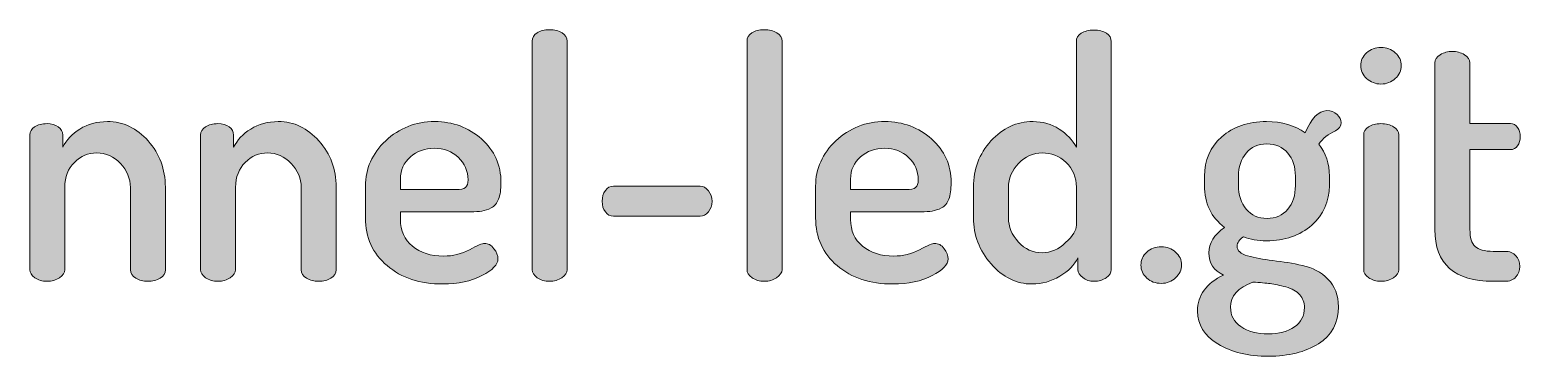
# Model space of a CAD drawing. Header units: inches. Extents: x 407.8 to 484.6, y -319.6 to -305.3.
# Drawn here: x 465.64 to 484.58, y -319.64 to -315.48 of the extents above; entities that cross this region are included whole.
import ezdxf

# ---------------------------------------------------------------- set-up
doc = ezdxf.new("R2010")
doc.units = ezdxf.units.IN
doc.header["$MEASUREMENT"] = 0
doc.layers.add('Layer 1', color=7, linetype='Continuous')

msp = doc.modelspace()

# ---------------------------------------------------------------- hatches: boundary and pattern name
at = {"layer": 'Layer 1', "true_color": 0xffffff}
h = msp.add_hatch(color=7, dxfattribs=at)
h.dxf.hatch_style = 2
edge = h.paths.add_edge_path()
edge.add_spline(control_points=[(472.024, -318.535), (472.024, -318.535), (472.024, -315.627), (472.024, -315.627), (472.024, -315.585), (472.044, -315.55), (472.085, -315.523), (472.126, -315.496), (472.179, -315.483), (472.244, -315.483), (472.306, -315.483), (472.359, -315.496), (472.403, -315.523), (472.446, -315.55), (472.468, -315.585), (472.468, -315.627), (472.468, -315.627), (472.468, -318.535), (472.468, -318.535), (472.468, -318.572), (472.446, -318.606), (472.4, -318.637), (472.355, -318.668), (472.303, -318.683), (472.244, -318.683), (472.182, -318.683), (472.129, -318.668), (472.087, -318.637), (472.045, -318.606), (472.024, -318.572), (472.024, -318.535)], knot_values=[0, 0, 0, 0, 1, 1, 1, 2, 2, 2, 3, 3, 3, 4, 4, 4, 5, 5, 5, 6, 6, 6, 7, 7, 7, 8, 8, 8, 9, 9, 9, 10, 10, 10, 10], degree=3, periodic=1)
h = msp.add_hatch(color=7, dxfattribs=at)
h.dxf.hatch_style = 2
edge = h.paths.add_edge_path()
edge.add_spline(control_points=[(474.754, -318.535), (474.754, -318.535), (474.754, -315.627), (474.754, -315.627), (474.754, -315.585), (474.775, -315.55), (474.815, -315.523), (474.856, -315.496), (474.909, -315.483), (474.974, -315.483), (475.036, -315.483), (475.089, -315.496), (475.133, -315.523), (475.177, -315.55), (475.199, -315.585), (475.199, -315.627), (475.199, -315.627), (475.199, -318.535), (475.199, -318.535), (475.199, -318.572), (475.176, -318.606), (475.131, -318.637), (475.086, -318.668), (475.034, -318.683), (474.974, -318.683), (474.912, -318.683), (474.86, -318.668), (474.818, -318.637), (474.775, -318.606), (474.754, -318.572), (474.754, -318.535)], knot_values=[0, 0, 0, 0, 1, 1, 1, 2, 2, 2, 3, 3, 3, 4, 4, 4, 5, 5, 5, 6, 6, 6, 7, 7, 7, 8, 8, 8, 9, 9, 9, 10, 10, 10, 10], degree=3, periodic=1)
h = msp.add_hatch(color=7, dxfattribs=at)
h.dxf.hatch_style = 2
edge = h.paths.add_edge_path()
edge.add_spline(control_points=[(477.633, -317.875), (477.633, -317.875), (477.633, -317.485), (477.633, -317.485), (477.633, -317.257), (477.707, -317.061), (477.855, -316.897), (478.003, -316.733), (478.182, -316.651), (478.39, -316.651), (478.515, -316.651), (478.625, -316.683), (478.721, -316.746), (478.817, -316.808), (478.89, -316.885), (478.941, -316.977), (478.941, -316.977), (478.941, -315.631), (478.941, -315.631), (478.941, -315.589), (478.962, -315.554), (479.004, -315.528), (479.047, -315.501), (479.1, -315.487), (479.165, -315.487), (479.23, -315.487), (479.283, -315.501), (479.324, -315.527), (479.365, -315.554), (479.385, -315.589), (479.385, -315.631), (479.385, -315.631), (479.385, -318.535), (479.385, -318.535), (479.385, -318.572), (479.364, -318.606), (479.322, -318.637), (479.279, -318.668), (479.227, -318.683), (479.165, -318.683), (479.111, -318.683), (479.064, -318.668), (479.023, -318.636), (478.982, -318.605), (478.962, -318.571), (478.962, -318.533), (478.962, -318.533), (478.962, -318.383), (478.962, -318.383), (478.917, -318.475), (478.84, -318.553), (478.731, -318.619), (478.623, -318.684), (478.505, -318.717), (478.378, -318.717), (478.18, -318.717), (478.007, -318.632), (477.857, -318.461), (477.707, -318.29), (477.633, -318.095), (477.633, -317.875)], knot_values=[0, 0, 0, 0, 1, 1, 1, 2, 2, 2, 3, 3, 3, 4, 4, 4, 5, 5, 5, 6, 6, 6, 7, 7, 7, 8, 8, 8, 9, 9, 9, 10, 10, 10, 11, 11, 11, 12, 12, 12, 13, 13, 13, 14, 14, 14, 15, 15, 15, 16, 16, 16, 17, 17, 17, 18, 18, 18, 19, 19, 19, 20, 20, 20, 20], degree=3, periodic=1)
edge = h.paths.add_edge_path()
edge.add_spline(control_points=[(478.077, -317.874), (478.077, -317.989), (478.12, -318.092), (478.204, -318.183), (478.289, -318.274), (478.389, -318.319), (478.505, -318.319), (478.615, -318.319), (478.715, -318.277), (478.805, -318.191), (478.896, -318.106), (478.941, -318.032), (478.941, -317.97), (478.941, -317.97), (478.941, -317.487), (478.941, -317.487), (478.941, -317.358), (478.897, -317.253), (478.81, -317.171), (478.722, -317.09), (478.622, -317.049), (478.509, -317.049), (478.393, -317.049), (478.292, -317.094), (478.206, -317.184), (478.12, -317.274), (478.077, -317.375), (478.077, -317.487), (478.077, -317.487), (478.077, -317.874), (478.077, -317.874)], knot_values=[0, 0, 0, 0, 1, 1, 1, 2, 2, 2, 3, 3, 3, 4, 4, 4, 5, 5, 5, 6, 6, 6, 7, 7, 7, 8, 8, 8, 9, 9, 9, 10, 10, 10, 10], degree=3, periodic=1)
h = msp.add_hatch(color=7, dxfattribs=at)
h.dxf.hatch_style = 2
edge = h.paths.add_edge_path()
edge.add_spline(control_points=[(482.556, -315.94), (482.556, -315.875), (482.581, -315.82), (482.632, -315.775), (482.683, -315.73), (482.744, -315.707), (482.814, -315.707), (482.885, -315.707), (482.945, -315.73), (482.996, -315.775), (483.047, -315.82), (483.072, -315.875), (483.072, -315.94), (483.072, -316.002), (483.047, -316.057), (482.996, -316.103), (482.945, -316.15), (482.885, -316.173), (482.814, -316.173), (482.744, -316.173), (482.683, -316.15), (482.632, -316.103), (482.581, -316.057), (482.556, -316.002), (482.556, -315.94)], knot_values=[0, 0, 0, 0, 1, 1, 1, 2, 2, 2, 3, 3, 3, 4, 4, 4, 5, 5, 5, 6, 6, 6, 7, 7, 7, 8, 8, 8, 8], degree=3, periodic=1)
edge = h.paths.add_edge_path()
edge.add_spline(control_points=[(482.594, -318.535), (482.594, -318.535), (482.594, -316.821), (482.594, -316.821), (482.594, -316.778), (482.614, -316.744), (482.655, -316.717), (482.696, -316.69), (482.749, -316.677), (482.814, -316.677), (482.879, -316.677), (482.933, -316.69), (482.975, -316.717), (483.017, -316.744), (483.039, -316.778), (483.039, -316.821), (483.039, -316.821), (483.039, -318.535), (483.039, -318.535), (483.039, -318.572), (483.017, -318.606), (482.973, -318.637), (482.929, -318.668), (482.876, -318.683), (482.814, -318.683), (482.752, -318.683), (482.7, -318.668), (482.658, -318.637), (482.615, -318.606), (482.594, -318.572), (482.594, -318.535)], knot_values=[0, 0, 0, 0, 1, 1, 1, 2, 2, 2, 3, 3, 3, 4, 4, 4, 5, 5, 5, 6, 6, 6, 7, 7, 7, 8, 8, 8, 9, 9, 9, 10, 10, 10, 10], degree=3, periodic=1)
h = msp.add_hatch(color=7, dxfattribs=at)
h.dxf.hatch_style = 2
edge = h.paths.add_edge_path()
edge.add_spline(control_points=[(483.5, -318.023), (483.5, -318.023), (483.5, -315.902), (483.5, -315.902), (483.5, -315.863), (483.523, -315.829), (483.568, -315.801), (483.613, -315.772), (483.664, -315.758), (483.72, -315.758), (483.777, -315.758), (483.828, -315.772), (483.875, -315.801), (483.921, -315.829), (483.945, -315.863), (483.945, -315.902), (483.945, -315.902), (483.945, -316.677), (483.945, -316.677), (483.945, -316.677), (484.461, -316.677), (484.461, -316.677), (484.498, -316.677), (484.527, -316.693), (484.55, -316.726), (484.572, -316.758), (484.584, -316.797), (484.584, -316.842), (484.584, -316.887), (484.572, -316.926), (484.55, -316.958), (484.527, -316.991), (484.498, -317.007), (484.461, -317.007), (484.461, -317.007), (483.945, -317.007), (483.945, -317.007), (483.945, -317.007), (483.945, -318.023), (483.945, -318.023), (483.945, -318.125), (483.966, -318.197), (484.01, -318.239), (484.054, -318.281), (484.131, -318.302), (484.241, -318.302), (484.241, -318.302), (484.389, -318.302), (484.389, -318.302), (484.448, -318.302), (484.495, -318.321), (484.529, -318.357), (484.563, -318.394), (484.58, -318.439), (484.58, -318.493), (484.58, -318.547), (484.563, -318.592), (484.529, -318.628), (484.495, -318.665), (484.448, -318.683), (484.389, -318.683), (484.389, -318.683), (484.241, -318.683), (484.241, -318.683), (483.747, -318.683), (483.5, -318.463), (483.5, -318.023)], knot_values=[0, 0, 0, 0, 1, 1, 1, 2, 2, 2, 3, 3, 3, 4, 4, 4, 5, 5, 5, 6, 6, 6, 7, 7, 7, 8, 8, 8, 9, 9, 9, 10, 10, 10, 11, 11, 11, 12, 12, 12, 13, 13, 13, 14, 14, 14, 15, 15, 15, 16, 16, 16, 17, 17, 17, 18, 18, 18, 19, 19, 19, 20, 20, 20, 21, 21, 21, 22, 22, 22, 22], degree=3, periodic=1)
h = msp.add_hatch(color=7, dxfattribs=at)
h.dxf.hatch_style = 2
edge = h.paths.add_edge_path()
edge.add_spline(control_points=[(480.482, -319.061), (480.482, -318.862), (480.592, -318.709), (480.813, -318.603), (480.688, -318.547), (480.626, -318.453), (480.626, -318.322), (480.626, -318.197), (480.692, -318.089), (480.825, -317.998), (480.655, -317.868), (480.57, -317.69), (480.57, -317.464), (480.57, -317.464), (480.57, -317.346), (480.57, -317.346), (480.57, -317.142), (480.643, -316.976), (480.789, -316.846), (480.934, -316.716), (481.124, -316.651), (481.358, -316.651), (481.555, -316.651), (481.719, -316.699), (481.849, -316.795), (481.931, -316.606), (482.023, -316.512), (482.124, -316.512), (482.178, -316.512), (482.222, -316.528), (482.255, -316.56), (482.289, -316.593), (482.306, -316.628), (482.306, -316.664), (482.306, -316.709), (482.282, -316.744), (482.234, -316.77), (482.144, -316.809), (482.073, -316.866), (482.023, -316.939), (482.113, -317.052), (482.158, -317.188), (482.158, -317.346), (482.158, -317.346), (482.158, -317.464), (482.158, -317.464), (482.158, -317.667), (482.083, -317.835), (481.934, -317.968), (481.784, -318.101), (481.592, -318.167), (481.358, -318.167), (481.248, -318.167), (481.15, -318.15), (481.066, -318.116), (481.012, -318.153), (480.985, -318.193), (480.985, -318.235), (480.985, -318.293), (481.03, -318.334), (481.119, -318.36), (481.208, -318.385), (481.315, -318.405), (481.44, -318.419), (481.566, -318.434), (481.692, -318.454), (481.817, -318.482), (481.943, -318.509), (482.05, -318.566), (482.139, -318.655), (482.228, -318.743), (482.272, -318.86), (482.272, -319.006), (482.272, -319.214), (482.188, -319.372), (482.02, -319.477), (481.852, -319.583), (481.64, -319.636), (481.383, -319.636), (481.127, -319.636), (480.912, -319.584), (480.74, -319.48), (480.568, -319.376), (480.482, -319.236), (480.482, -319.061)], knot_values=[0, 0, 0, 0, 1, 1, 1, 2, 2, 2, 3, 3, 3, 4, 4, 4, 5, 5, 5, 6, 6, 6, 7, 7, 7, 8, 8, 8, 9, 9, 9, 10, 10, 10, 11, 11, 11, 12, 12, 12, 13, 13, 13, 14, 14, 14, 15, 15, 15, 16, 16, 16, 17, 17, 17, 18, 18, 18, 19, 19, 19, 20, 20, 20, 21, 21, 21, 22, 22, 22, 23, 23, 23, 24, 24, 24, 25, 25, 25, 26, 26, 26, 27, 27, 27, 28, 28, 28, 28], degree=3, periodic=1)
edge = h.paths.add_edge_path()
edge.add_spline(control_points=[(480.901, -319.014), (480.901, -319.117), (480.945, -319.199), (481.034, -319.26), (481.123, -319.322), (481.238, -319.352), (481.379, -319.352), (481.517, -319.352), (481.629, -319.322), (481.714, -319.263), (481.798, -319.202), (481.841, -319.121), (481.841, -319.018), (481.841, -318.953), (481.821, -318.898), (481.781, -318.854), (481.742, -318.809), (481.683, -318.777), (481.606, -318.755), (481.528, -318.734), (481.462, -318.72), (481.407, -318.713), (481.351, -318.705), (481.277, -318.699), (481.184, -318.693), (480.995, -318.765), (480.901, -318.871), (480.901, -319.014)], knot_values=[0, 0, 0, 0, 1, 1, 1, 2, 2, 2, 3, 3, 3, 4, 4, 4, 5, 5, 5, 6, 6, 6, 7, 7, 7, 8, 8, 8, 9, 9, 9, 9], degree=3, periodic=1)
edge = h.paths.add_edge_path()
edge.add_spline(control_points=[(481.002, -317.46), (481.002, -317.584), (481.035, -317.686), (481.1, -317.765), (481.165, -317.844), (481.253, -317.883), (481.366, -317.883), (481.476, -317.883), (481.564, -317.845), (481.629, -317.767), (481.694, -317.689), (481.726, -317.588), (481.726, -317.464), (481.726, -317.464), (481.726, -317.346), (481.726, -317.346), (481.726, -317.227), (481.694, -317.129), (481.629, -317.051), (481.564, -316.974), (481.475, -316.935), (481.362, -316.935), (481.252, -316.935), (481.165, -316.974), (481.1, -317.051), (481.035, -317.129), (481.002, -317.227), (481.002, -317.346), (481.002, -317.346), (481.002, -317.46), (481.002, -317.46)], knot_values=[0, 0, 0, 0, 1, 1, 1, 2, 2, 2, 3, 3, 3, 4, 4, 4, 5, 5, 5, 6, 6, 6, 7, 7, 7, 8, 8, 8, 9, 9, 9, 10, 10, 10, 10], degree=3, periodic=1)
h = msp.add_hatch(color=7, dxfattribs=at)
h.dxf.hatch_style = 2
edge = h.paths.add_edge_path()
edge.add_spline(control_points=[(465.636, -318.535), (465.636, -318.535), (465.636, -316.821), (465.636, -316.821), (465.636, -316.778), (465.656, -316.744), (465.697, -316.717), (465.738, -316.69), (465.791, -316.677), (465.856, -316.677), (465.912, -316.677), (465.96, -316.69), (465.998, -316.717), (466.036, -316.745), (466.055, -316.78), (466.055, -316.822), (466.055, -316.822), (466.055, -316.977), (466.055, -316.977), (466.1, -316.885), (466.173, -316.808), (466.273, -316.746), (466.373, -316.683), (466.49, -316.651), (466.622, -316.651), (466.822, -316.651), (466.995, -316.733), (467.141, -316.897), (467.286, -317.061), (467.359, -317.257), (467.359, -317.485), (467.359, -317.485), (467.359, -318.535), (467.359, -318.535), (467.359, -318.58), (467.337, -318.616), (467.293, -318.643), (467.249, -318.67), (467.196, -318.683), (467.134, -318.683), (467.078, -318.683), (467.027, -318.67), (466.982, -318.643), (466.937, -318.617), (466.914, -318.581), (466.914, -318.536), (466.914, -318.536), (466.914, -317.488), (466.914, -317.488), (466.914, -317.376), (466.872, -317.275), (466.787, -317.184), (466.703, -317.094), (466.602, -317.049), (466.487, -317.049), (466.379, -317.049), (466.285, -317.09), (466.203, -317.17), (466.121, -317.25), (466.08, -317.356), (466.08, -317.488), (466.08, -317.488), (466.08, -318.536), (466.08, -318.536), (466.08, -318.572), (466.058, -318.606), (466.013, -318.637), (465.967, -318.668), (465.915, -318.683), (465.856, -318.683), (465.794, -318.683), (465.742, -318.668), (465.699, -318.637), (465.657, -318.606), (465.636, -318.572), (465.636, -318.535)], knot_values=[0, 0, 0, 0, 1, 1, 1, 2, 2, 2, 3, 3, 3, 4, 4, 4, 5, 5, 5, 6, 6, 6, 7, 7, 7, 8, 8, 8, 9, 9, 9, 10, 10, 10, 11, 11, 11, 12, 12, 12, 13, 13, 13, 14, 14, 14, 15, 15, 15, 16, 16, 16, 17, 17, 17, 18, 18, 18, 19, 19, 19, 20, 20, 20, 21, 21, 21, 22, 22, 22, 23, 23, 23, 24, 24, 24, 25, 25, 25, 25], degree=3, periodic=1)
h = msp.add_hatch(color=7, dxfattribs=at)
h.dxf.hatch_style = 2
edge = h.paths.add_edge_path()
edge.add_spline(control_points=[(467.807, -318.535), (467.807, -318.535), (467.807, -316.821), (467.807, -316.821), (467.807, -316.778), (467.828, -316.744), (467.869, -316.717), (467.91, -316.69), (467.963, -316.677), (468.028, -316.677), (468.084, -316.677), (468.131, -316.69), (468.169, -316.717), (468.207, -316.745), (468.227, -316.78), (468.227, -316.822), (468.227, -316.822), (468.227, -316.977), (468.227, -316.977), (468.272, -316.885), (468.344, -316.808), (468.444, -316.746), (468.545, -316.683), (468.661, -316.651), (468.794, -316.651), (468.994, -316.651), (469.167, -316.733), (469.312, -316.897), (469.458, -317.061), (469.53, -317.257), (469.53, -317.485), (469.53, -317.485), (469.53, -318.535), (469.53, -318.535), (469.53, -318.58), (469.508, -318.616), (469.465, -318.643), (469.421, -318.67), (469.368, -318.683), (469.306, -318.683), (469.25, -318.683), (469.199, -318.67), (469.154, -318.643), (469.108, -318.617), (469.086, -318.581), (469.086, -318.536), (469.086, -318.536), (469.086, -317.488), (469.086, -317.488), (469.086, -317.376), (469.044, -317.275), (468.959, -317.184), (468.874, -317.094), (468.774, -317.049), (468.658, -317.049), (468.551, -317.049), (468.457, -317.09), (468.375, -317.17), (468.293, -317.25), (468.252, -317.356), (468.252, -317.488), (468.252, -317.488), (468.252, -318.536), (468.252, -318.536), (468.252, -318.572), (468.229, -318.606), (468.184, -318.637), (468.139, -318.668), (468.087, -318.683), (468.028, -318.683), (467.965, -318.683), (467.913, -318.668), (467.871, -318.637), (467.829, -318.606), (467.807, -318.572), (467.807, -318.535)], knot_values=[0, 0, 0, 0, 1, 1, 1, 2, 2, 2, 3, 3, 3, 4, 4, 4, 5, 5, 5, 6, 6, 6, 7, 7, 7, 8, 8, 8, 9, 9, 9, 10, 10, 10, 11, 11, 11, 12, 12, 12, 13, 13, 13, 14, 14, 14, 15, 15, 15, 16, 16, 16, 17, 17, 17, 18, 18, 18, 19, 19, 19, 20, 20, 20, 21, 21, 21, 22, 22, 22, 23, 23, 23, 24, 24, 24, 25, 25, 25, 25], degree=3, periodic=1)
h = msp.add_hatch(color=7, dxfattribs=at)
h.dxf.hatch_style = 2
edge = h.paths.add_edge_path()
edge.add_spline(control_points=[(469.903, -317.875), (469.903, -317.875), (469.903, -317.473), (469.903, -317.473), (469.903, -317.25), (469.989, -317.057), (470.161, -316.895), (470.333, -316.733), (470.541, -316.651), (470.783, -316.651), (471.015, -316.651), (471.213, -316.725), (471.378, -316.872), (471.543, -317.019), (471.626, -317.204), (471.626, -317.427), (471.626, -317.514), (471.616, -317.584), (471.596, -317.637), (471.576, -317.69), (471.545, -317.727), (471.503, -317.749), (471.461, -317.771), (471.421, -317.784), (471.384, -317.79), (471.348, -317.796), (471.3, -317.799), (471.24, -317.799), (471.24, -317.799), (470.347, -317.799), (470.347, -317.799), (470.347, -317.799), (470.347, -317.897), (470.347, -317.897), (470.347, -318.039), (470.398, -318.152), (470.5, -318.236), (470.601, -318.32), (470.734, -318.362), (470.898, -318.362), (471.013, -318.362), (471.123, -318.335), (471.226, -318.281), (471.329, -318.227), (471.392, -318.2), (471.414, -318.2), (471.462, -318.2), (471.503, -318.222), (471.537, -318.268), (471.571, -318.313), (471.588, -318.357), (471.588, -318.399), (471.588, -318.469), (471.52, -318.539), (471.384, -318.611), (471.249, -318.682), (471.083, -318.717), (470.885, -318.717), (470.597, -318.717), (470.361, -318.64), (470.178, -318.484), (469.995, -318.329), (469.903, -318.126), (469.903, -317.875)], knot_values=[0, 0, 0, 0, 1, 1, 1, 2, 2, 2, 3, 3, 3, 4, 4, 4, 5, 5, 5, 6, 6, 6, 7, 7, 7, 8, 8, 8, 9, 9, 9, 10, 10, 10, 11, 11, 11, 12, 12, 12, 13, 13, 13, 14, 14, 14, 15, 15, 15, 16, 16, 16, 17, 17, 17, 18, 18, 18, 19, 19, 19, 20, 20, 20, 21, 21, 21, 21], degree=3, periodic=1)
edge = h.paths.add_edge_path()
edge.add_spline(control_points=[(470.347, -317.515), (470.347, -317.515), (471.05, -317.515), (471.05, -317.515), (471.112, -317.515), (471.154, -317.507), (471.175, -317.49), (471.196, -317.473), (471.207, -317.44), (471.207, -317.39), (471.207, -317.279), (471.166, -317.185), (471.084, -317.107), (471.002, -317.029), (470.9, -316.99), (470.779, -316.99), (470.661, -316.99), (470.559, -317.027), (470.474, -317.1), (470.39, -317.174), (470.347, -317.268), (470.347, -317.382), (470.347, -317.382), (470.347, -317.515), (470.347, -317.515)], knot_values=[0, 0, 0, 0, 1, 1, 1, 2, 2, 2, 3, 3, 3, 4, 4, 4, 5, 5, 5, 6, 6, 6, 7, 7, 7, 8, 8, 8, 8], degree=3, periodic=1)
h = msp.add_hatch(color=7, dxfattribs=at)
h.dxf.hatch_style = 2
edge = h.paths.add_edge_path()
edge.add_spline(control_points=[(475.626, -317.875), (475.626, -317.875), (475.626, -317.473), (475.626, -317.473), (475.626, -317.25), (475.712, -317.057), (475.884, -316.895), (476.057, -316.733), (476.264, -316.651), (476.507, -316.651), (476.738, -316.651), (476.936, -316.725), (477.101, -316.872), (477.267, -317.019), (477.349, -317.204), (477.349, -317.427), (477.349, -317.514), (477.339, -317.584), (477.32, -317.637), (477.3, -317.69), (477.269, -317.727), (477.226, -317.749), (477.184, -317.771), (477.145, -317.784), (477.108, -317.79), (477.071, -317.796), (477.023, -317.799), (476.964, -317.799), (476.964, -317.799), (476.071, -317.799), (476.071, -317.799), (476.071, -317.799), (476.071, -317.897), (476.071, -317.897), (476.071, -318.039), (476.121, -318.152), (476.223, -318.236), (476.325, -318.32), (476.457, -318.362), (476.621, -318.362), (476.737, -318.362), (476.846, -318.335), (476.949, -318.281), (477.052, -318.227), (477.115, -318.2), (477.137, -318.2), (477.185, -318.2), (477.226, -318.222), (477.26, -318.268), (477.294, -318.313), (477.311, -318.357), (477.311, -318.399), (477.311, -318.469), (477.243, -318.539), (477.108, -318.611), (476.972, -318.682), (476.806, -318.717), (476.608, -318.717), (476.32, -318.717), (476.085, -318.64), (475.901, -318.484), (475.718, -318.329), (475.626, -318.126), (475.626, -317.875)], knot_values=[0, 0, 0, 0, 1, 1, 1, 2, 2, 2, 3, 3, 3, 4, 4, 4, 5, 5, 5, 6, 6, 6, 7, 7, 7, 8, 8, 8, 9, 9, 9, 10, 10, 10, 11, 11, 11, 12, 12, 12, 13, 13, 13, 14, 14, 14, 15, 15, 15, 16, 16, 16, 17, 17, 17, 18, 18, 18, 19, 19, 19, 20, 20, 20, 21, 21, 21, 21], degree=3, periodic=1)
edge = h.paths.add_edge_path()
edge.add_spline(control_points=[(476.071, -317.515), (476.071, -317.515), (476.773, -317.515), (476.773, -317.515), (476.835, -317.515), (476.877, -317.507), (476.898, -317.49), (476.919, -317.473), (476.93, -317.44), (476.93, -317.39), (476.93, -317.279), (476.889, -317.185), (476.807, -317.107), (476.725, -317.029), (476.624, -316.99), (476.503, -316.99), (476.384, -316.99), (476.282, -317.027), (476.198, -317.1), (476.113, -317.174), (476.071, -317.268), (476.071, -317.382), (476.071, -317.382), (476.071, -317.515), (476.071, -317.515)], knot_values=[0, 0, 0, 0, 1, 1, 1, 2, 2, 2, 3, 3, 3, 4, 4, 4, 5, 5, 5, 6, 6, 6, 7, 7, 7, 8, 8, 8, 8], degree=3, periodic=1)
h = msp.add_hatch(color=7, dxfattribs=at)
h.dxf.hatch_style = 2
edge = h.paths.add_edge_path()
edge.add_spline(control_points=[(472.953, -317.8), (472.926, -317.764), (472.913, -317.72), (472.913, -317.665), (472.913, -317.611), (472.926, -317.565), (472.953, -317.528), (472.98, -317.491), (473.014, -317.473), (473.057, -317.473), (473.057, -317.473), (474.157, -317.473), (474.157, -317.473), (474.197, -317.473), (474.232, -317.492), (474.263, -317.53), (474.294, -317.569), (474.31, -317.614), (474.31, -317.665), (474.31, -317.719), (474.294, -317.764), (474.263, -317.8), (474.232, -317.836), (474.197, -317.854), (474.157, -317.854), (474.157, -317.854), (473.057, -317.854), (473.057, -317.854), (473.014, -317.854), (472.98, -317.836), (472.953, -317.8)], knot_values=[0, 0, 0, 0, 1, 1, 1, 2, 2, 2, 3, 3, 3, 4, 4, 4, 5, 5, 5, 6, 6, 6, 7, 7, 7, 8, 8, 8, 9, 9, 9, 10, 10, 10, 10], degree=3, periodic=1)
h = msp.add_hatch(color=7, dxfattribs=at)
h.dxf.hatch_style = 2
edge = h.paths.add_edge_path()
edge.add_spline(control_points=[(479.836, -318.641), (479.787, -318.596), (479.762, -318.541), (479.762, -318.476), (479.762, -318.411), (479.787, -318.356), (479.836, -318.311), (479.885, -318.266), (479.947, -318.243), (480.023, -318.243), (480.092, -318.243), (480.152, -318.266), (480.203, -318.311), (480.253, -318.356), (480.279, -318.411), (480.279, -318.476), (480.279, -318.538), (480.253, -318.592), (480.203, -318.639), (480.152, -318.685), (480.092, -318.709), (480.023, -318.709), (479.947, -318.709), (479.885, -318.686), (479.836, -318.641)], knot_values=[0, 0, 0, 0, 1, 1, 1, 2, 2, 2, 3, 3, 3, 4, 4, 4, 5, 5, 5, 6, 6, 6, 7, 7, 7, 8, 8, 8, 8], degree=3, periodic=1)

# ---------------------------------------------------------------- linework, layer by layer
at = {"layer": 'Layer 1', "lineweight": 0}
for points, knots in [([(472.024, -318.535), (472.024, -318.535), (472.024, -315.627), (472.024, -315.627), (472.024, -315.585), (472.044, -315.55), (472.085, -315.523), (472.126, -315.496), (472.179, -315.483), (472.244, -315.483), (472.306, -315.483), (472.359, -315.496), (472.403, -315.523), (472.446, -315.55), (472.468, -315.585), (472.468, -315.627), (472.468, -315.627), (472.468, -318.535), (472.468, -318.535), (472.468, -318.572), (472.446, -318.606), (472.4, -318.637), (472.355, -318.668), (472.303, -318.683), (472.244, -318.683), (472.182, -318.683), (472.129, -318.668), (472.087, -318.637), (472.045, -318.606), (472.024, -318.572), (472.024, -318.535)], [0, 0, 0, 0, 1, 1, 1, 2, 2, 2, 3, 3, 3, 4, 4, 4, 5, 5, 5, 6, 6, 6, 7, 7, 7, 8, 8, 8, 9, 9, 9, 10, 10, 10, 10]), ([(474.754, -318.535), (474.754, -318.535), (474.754, -315.627), (474.754, -315.627), (474.754, -315.585), (474.775, -315.55), (474.815, -315.523), (474.856, -315.496), (474.909, -315.483), (474.974, -315.483), (475.036, -315.483), (475.089, -315.496), (475.133, -315.523), (475.177, -315.55), (475.199, -315.585), (475.199, -315.627), (475.199, -315.627), (475.199, -318.535), (475.199, -318.535), (475.199, -318.572), (475.176, -318.606), (475.131, -318.637), (475.086, -318.668), (475.034, -318.683), (474.974, -318.683), (474.912, -318.683), (474.86, -318.668), (474.818, -318.637), (474.775, -318.606), (474.754, -318.572), (474.754, -318.535)], [0, 0, 0, 0, 1, 1, 1, 2, 2, 2, 3, 3, 3, 4, 4, 4, 5, 5, 5, 6, 6, 6, 7, 7, 7, 8, 8, 8, 9, 9, 9, 10, 10, 10, 10]), ([(477.633, -317.875), (477.633, -317.875), (477.633, -317.485), (477.633, -317.485), (477.633, -317.257), (477.707, -317.061), (477.855, -316.897), (478.003, -316.733), (478.182, -316.651), (478.39, -316.651), (478.515, -316.651), (478.625, -316.683), (478.721, -316.746), (478.817, -316.808), (478.89, -316.885), (478.941, -316.977), (478.941, -316.977), (478.941, -315.631), (478.941, -315.631), (478.941, -315.589), (478.962, -315.554), (479.004, -315.528), (479.047, -315.501), (479.1, -315.487), (479.165, -315.487), (479.23, -315.487), (479.283, -315.501), (479.324, -315.527), (479.365, -315.554), (479.385, -315.589), (479.385, -315.631), (479.385, -315.631), (479.385, -318.535), (479.385, -318.535), (479.385, -318.572), (479.364, -318.606), (479.322, -318.637), (479.279, -318.668), (479.227, -318.683), (479.165, -318.683), (479.111, -318.683), (479.064, -318.668), (479.023, -318.636), (478.982, -318.605), (478.962, -318.571), (478.962, -318.533), (478.962, -318.533), (478.962, -318.383), (478.962, -318.383), (478.917, -318.475), (478.84, -318.553), (478.731, -318.619), (478.623, -318.684), (478.505, -318.717), (478.378, -318.717), (478.18, -318.717), (478.007, -318.632), (477.857, -318.461), (477.707, -318.29), (477.633, -318.095), (477.633, -317.875)], [0, 0, 0, 0, 1, 1, 1, 2, 2, 2, 3, 3, 3, 4, 4, 4, 5, 5, 5, 6, 6, 6, 7, 7, 7, 8, 8, 8, 9, 9, 9, 10, 10, 10, 11, 11, 11, 12, 12, 12, 13, 13, 13, 14, 14, 14, 15, 15, 15, 16, 16, 16, 17, 17, 17, 18, 18, 18, 19, 19, 19, 20, 20, 20, 20]), ([(482.556, -315.94), (482.556, -315.875), (482.581, -315.82), (482.632, -315.775), (482.683, -315.73), (482.744, -315.707), (482.814, -315.707), (482.885, -315.707), (482.945, -315.73), (482.996, -315.775), (483.047, -315.82), (483.072, -315.875), (483.072, -315.94), (483.072, -316.002), (483.047, -316.057), (482.996, -316.103), (482.945, -316.15), (482.885, -316.173), (482.814, -316.173), (482.744, -316.173), (482.683, -316.15), (482.632, -316.103), (482.581, -316.057), (482.556, -316.002), (482.556, -315.94)], [0, 0, 0, 0, 1, 1, 1, 2, 2, 2, 3, 3, 3, 4, 4, 4, 5, 5, 5, 6, 6, 6, 7, 7, 7, 8, 8, 8, 8]), ([(483.5, -318.023), (483.5, -318.023), (483.5, -315.902), (483.5, -315.902), (483.5, -315.863), (483.523, -315.829), (483.568, -315.801), (483.613, -315.772), (483.664, -315.758), (483.72, -315.758), (483.777, -315.758), (483.828, -315.772), (483.875, -315.801), (483.921, -315.829), (483.945, -315.863), (483.945, -315.902), (483.945, -315.902), (483.945, -316.677), (483.945, -316.677), (483.945, -316.677), (484.461, -316.677), (484.461, -316.677), (484.498, -316.677), (484.527, -316.693), (484.55, -316.726), (484.572, -316.758), (484.584, -316.797), (484.584, -316.842), (484.584, -316.887), (484.572, -316.926), (484.55, -316.958), (484.527, -316.991), (484.498, -317.007), (484.461, -317.007), (484.461, -317.007), (483.945, -317.007), (483.945, -317.007), (483.945, -317.007), (483.945, -318.023), (483.945, -318.023), (483.945, -318.125), (483.966, -318.197), (484.01, -318.239), (484.054, -318.281), (484.131, -318.302), (484.241, -318.302), (484.241, -318.302), (484.389, -318.302), (484.389, -318.302), (484.448, -318.302), (484.495, -318.321), (484.529, -318.357), (484.563, -318.394), (484.58, -318.439), (484.58, -318.493), (484.58, -318.547), (484.563, -318.592), (484.529, -318.628), (484.495, -318.665), (484.448, -318.683), (484.389, -318.683), (484.389, -318.683), (484.241, -318.683), (484.241, -318.683), (483.747, -318.683), (483.5, -318.463), (483.5, -318.023)], [0, 0, 0, 0, 1, 1, 1, 2, 2, 2, 3, 3, 3, 4, 4, 4, 5, 5, 5, 6, 6, 6, 7, 7, 7, 8, 8, 8, 9, 9, 9, 10, 10, 10, 11, 11, 11, 12, 12, 12, 13, 13, 13, 14, 14, 14, 15, 15, 15, 16, 16, 16, 17, 17, 17, 18, 18, 18, 19, 19, 19, 20, 20, 20, 21, 21, 21, 22, 22, 22, 22]), ([(480.482, -319.061), (480.482, -318.862), (480.592, -318.709), (480.813, -318.603), (480.688, -318.547), (480.626, -318.453), (480.626, -318.322), (480.626, -318.197), (480.692, -318.089), (480.825, -317.998), (480.655, -317.868), (480.57, -317.69), (480.57, -317.464), (480.57, -317.464), (480.57, -317.346), (480.57, -317.346), (480.57, -317.142), (480.643, -316.976), (480.789, -316.846), (480.934, -316.716), (481.124, -316.651), (481.358, -316.651), (481.555, -316.651), (481.719, -316.699), (481.849, -316.795), (481.931, -316.606), (482.023, -316.512), (482.124, -316.512), (482.178, -316.512), (482.222, -316.528), (482.255, -316.56), (482.289, -316.593), (482.306, -316.628), (482.306, -316.664), (482.306, -316.709), (482.282, -316.744), (482.234, -316.77), (482.144, -316.809), (482.073, -316.866), (482.023, -316.939), (482.113, -317.052), (482.158, -317.188), (482.158, -317.346), (482.158, -317.346), (482.158, -317.464), (482.158, -317.464), (482.158, -317.667), (482.083, -317.835), (481.934, -317.968), (481.784, -318.101), (481.592, -318.167), (481.358, -318.167), (481.248, -318.167), (481.15, -318.15), (481.066, -318.116), (481.012, -318.153), (480.985, -318.193), (480.985, -318.235), (480.985, -318.293), (481.03, -318.334), (481.119, -318.36), (481.208, -318.385), (481.315, -318.405), (481.44, -318.419), (481.566, -318.434), (481.692, -318.454), (481.817, -318.482), (481.943, -318.509), (482.05, -318.566), (482.139, -318.655), (482.228, -318.743), (482.272, -318.86), (482.272, -319.006), (482.272, -319.214), (482.188, -319.372), (482.02, -319.477), (481.852, -319.583), (481.64, -319.636), (481.383, -319.636), (481.127, -319.636), (480.912, -319.584), (480.74, -319.48), (480.568, -319.376), (480.482, -319.236), (480.482, -319.061)], [0, 0, 0, 0, 1, 1, 1, 2, 2, 2, 3, 3, 3, 4, 4, 4, 5, 5, 5, 6, 6, 6, 7, 7, 7, 8, 8, 8, 9, 9, 9, 10, 10, 10, 11, 11, 11, 12, 12, 12, 13, 13, 13, 14, 14, 14, 15, 15, 15, 16, 16, 16, 17, 17, 17, 18, 18, 18, 19, 19, 19, 20, 20, 20, 21, 21, 21, 22, 22, 22, 23, 23, 23, 24, 24, 24, 25, 25, 25, 26, 26, 26, 27, 27, 27, 28, 28, 28, 28]), ([(465.636, -318.535), (465.636, -318.535), (465.636, -316.821), (465.636, -316.821), (465.636, -316.778), (465.656, -316.744), (465.697, -316.717), (465.738, -316.69), (465.791, -316.677), (465.856, -316.677), (465.912, -316.677), (465.96, -316.69), (465.998, -316.717), (466.036, -316.745), (466.055, -316.78), (466.055, -316.822), (466.055, -316.822), (466.055, -316.977), (466.055, -316.977), (466.1, -316.885), (466.173, -316.808), (466.273, -316.746), (466.373, -316.683), (466.49, -316.651), (466.622, -316.651), (466.822, -316.651), (466.995, -316.733), (467.141, -316.897), (467.286, -317.061), (467.359, -317.257), (467.359, -317.485), (467.359, -317.485), (467.359, -318.535), (467.359, -318.535), (467.359, -318.58), (467.337, -318.616), (467.293, -318.643), (467.249, -318.67), (467.196, -318.683), (467.134, -318.683), (467.078, -318.683), (467.027, -318.67), (466.982, -318.643), (466.937, -318.617), (466.914, -318.581), (466.914, -318.536), (466.914, -318.536), (466.914, -317.488), (466.914, -317.488), (466.914, -317.376), (466.872, -317.275), (466.787, -317.184), (466.703, -317.094), (466.602, -317.049), (466.487, -317.049), (466.379, -317.049), (466.285, -317.09), (466.203, -317.17), (466.121, -317.25), (466.08, -317.356), (466.08, -317.488), (466.08, -317.488), (466.08, -318.536), (466.08, -318.536), (466.08, -318.572), (466.058, -318.606), (466.013, -318.637), (465.967, -318.668), (465.915, -318.683), (465.856, -318.683), (465.794, -318.683), (465.742, -318.668), (465.699, -318.637), (465.657, -318.606), (465.636, -318.572), (465.636, -318.535)], [0, 0, 0, 0, 1, 1, 1, 2, 2, 2, 3, 3, 3, 4, 4, 4, 5, 5, 5, 6, 6, 6, 7, 7, 7, 8, 8, 8, 9, 9, 9, 10, 10, 10, 11, 11, 11, 12, 12, 12, 13, 13, 13, 14, 14, 14, 15, 15, 15, 16, 16, 16, 17, 17, 17, 18, 18, 18, 19, 19, 19, 20, 20, 20, 21, 21, 21, 22, 22, 22, 23, 23, 23, 24, 24, 24, 25, 25, 25, 25]), ([(467.807, -318.535), (467.807, -318.535), (467.807, -316.821), (467.807, -316.821), (467.807, -316.778), (467.828, -316.744), (467.869, -316.717), (467.91, -316.69), (467.963, -316.677), (468.028, -316.677), (468.084, -316.677), (468.131, -316.69), (468.169, -316.717), (468.207, -316.745), (468.227, -316.78), (468.227, -316.822), (468.227, -316.822), (468.227, -316.977), (468.227, -316.977), (468.272, -316.885), (468.344, -316.808), (468.444, -316.746), (468.545, -316.683), (468.661, -316.651), (468.794, -316.651), (468.994, -316.651), (469.167, -316.733), (469.312, -316.897), (469.458, -317.061), (469.53, -317.257), (469.53, -317.485), (469.53, -317.485), (469.53, -318.535), (469.53, -318.535), (469.53, -318.58), (469.508, -318.616), (469.465, -318.643), (469.421, -318.67), (469.368, -318.683), (469.306, -318.683), (469.25, -318.683), (469.199, -318.67), (469.154, -318.643), (469.108, -318.617), (469.086, -318.581), (469.086, -318.536), (469.086, -318.536), (469.086, -317.488), (469.086, -317.488), (469.086, -317.376), (469.044, -317.275), (468.959, -317.184), (468.874, -317.094), (468.774, -317.049), (468.658, -317.049), (468.551, -317.049), (468.457, -317.09), (468.375, -317.17), (468.293, -317.25), (468.252, -317.356), (468.252, -317.488), (468.252, -317.488), (468.252, -318.536), (468.252, -318.536), (468.252, -318.572), (468.229, -318.606), (468.184, -318.637), (468.139, -318.668), (468.087, -318.683), (468.028, -318.683), (467.965, -318.683), (467.913, -318.668), (467.871, -318.637), (467.829, -318.606), (467.807, -318.572), (467.807, -318.535)], [0, 0, 0, 0, 1, 1, 1, 2, 2, 2, 3, 3, 3, 4, 4, 4, 5, 5, 5, 6, 6, 6, 7, 7, 7, 8, 8, 8, 9, 9, 9, 10, 10, 10, 11, 11, 11, 12, 12, 12, 13, 13, 13, 14, 14, 14, 15, 15, 15, 16, 16, 16, 17, 17, 17, 18, 18, 18, 19, 19, 19, 20, 20, 20, 21, 21, 21, 22, 22, 22, 23, 23, 23, 24, 24, 24, 25, 25, 25, 25]), ([(469.903, -317.875), (469.903, -317.875), (469.903, -317.473), (469.903, -317.473), (469.903, -317.25), (469.989, -317.057), (470.161, -316.895), (470.333, -316.733), (470.541, -316.651), (470.783, -316.651), (471.015, -316.651), (471.213, -316.725), (471.378, -316.872), (471.543, -317.019), (471.626, -317.204), (471.626, -317.427), (471.626, -317.514), (471.616, -317.584), (471.596, -317.637), (471.576, -317.69), (471.545, -317.727), (471.503, -317.749), (471.461, -317.771), (471.421, -317.784), (471.384, -317.79), (471.348, -317.796), (471.3, -317.799), (471.24, -317.799), (471.24, -317.799), (470.347, -317.799), (470.347, -317.799), (470.347, -317.799), (470.347, -317.897), (470.347, -317.897), (470.347, -318.039), (470.398, -318.152), (470.5, -318.236), (470.601, -318.32), (470.734, -318.362), (470.898, -318.362), (471.013, -318.362), (471.123, -318.335), (471.226, -318.281), (471.329, -318.227), (471.392, -318.2), (471.414, -318.2), (471.462, -318.2), (471.503, -318.222), (471.537, -318.268), (471.571, -318.313), (471.588, -318.357), (471.588, -318.399), (471.588, -318.469), (471.52, -318.539), (471.384, -318.611), (471.249, -318.682), (471.083, -318.717), (470.885, -318.717), (470.597, -318.717), (470.361, -318.64), (470.178, -318.484), (469.995, -318.329), (469.903, -318.126), (469.903, -317.875)], [0, 0, 0, 0, 1, 1, 1, 2, 2, 2, 3, 3, 3, 4, 4, 4, 5, 5, 5, 6, 6, 6, 7, 7, 7, 8, 8, 8, 9, 9, 9, 10, 10, 10, 11, 11, 11, 12, 12, 12, 13, 13, 13, 14, 14, 14, 15, 15, 15, 16, 16, 16, 17, 17, 17, 18, 18, 18, 19, 19, 19, 20, 20, 20, 21, 21, 21, 21]), ([(475.626, -317.875), (475.626, -317.875), (475.626, -317.473), (475.626, -317.473), (475.626, -317.25), (475.712, -317.057), (475.884, -316.895), (476.057, -316.733), (476.264, -316.651), (476.507, -316.651), (476.738, -316.651), (476.936, -316.725), (477.101, -316.872), (477.267, -317.019), (477.349, -317.204), (477.349, -317.427), (477.349, -317.514), (477.339, -317.584), (477.32, -317.637), (477.3, -317.69), (477.269, -317.727), (477.226, -317.749), (477.184, -317.771), (477.145, -317.784), (477.108, -317.79), (477.071, -317.796), (477.023, -317.799), (476.964, -317.799), (476.964, -317.799), (476.071, -317.799), (476.071, -317.799), (476.071, -317.799), (476.071, -317.897), (476.071, -317.897), (476.071, -318.039), (476.121, -318.152), (476.223, -318.236), (476.325, -318.32), (476.457, -318.362), (476.621, -318.362), (476.737, -318.362), (476.846, -318.335), (476.949, -318.281), (477.052, -318.227), (477.115, -318.2), (477.137, -318.2), (477.185, -318.2), (477.226, -318.222), (477.26, -318.268), (477.294, -318.313), (477.311, -318.357), (477.311, -318.399), (477.311, -318.469), (477.243, -318.539), (477.108, -318.611), (476.972, -318.682), (476.806, -318.717), (476.608, -318.717), (476.32, -318.717), (476.085, -318.64), (475.901, -318.484), (475.718, -318.329), (475.626, -318.126), (475.626, -317.875)], [0, 0, 0, 0, 1, 1, 1, 2, 2, 2, 3, 3, 3, 4, 4, 4, 5, 5, 5, 6, 6, 6, 7, 7, 7, 8, 8, 8, 9, 9, 9, 10, 10, 10, 11, 11, 11, 12, 12, 12, 13, 13, 13, 14, 14, 14, 15, 15, 15, 16, 16, 16, 17, 17, 17, 18, 18, 18, 19, 19, 19, 20, 20, 20, 21, 21, 21, 21]), ([(482.594, -318.535), (482.594, -318.535), (482.594, -316.821), (482.594, -316.821), (482.594, -316.778), (482.614, -316.744), (482.655, -316.717), (482.696, -316.69), (482.749, -316.677), (482.814, -316.677), (482.879, -316.677), (482.933, -316.69), (482.975, -316.717), (483.017, -316.744), (483.039, -316.778), (483.039, -316.821), (483.039, -316.821), (483.039, -318.535), (483.039, -318.535), (483.039, -318.572), (483.017, -318.606), (482.973, -318.637), (482.929, -318.668), (482.876, -318.683), (482.814, -318.683), (482.752, -318.683), (482.7, -318.668), (482.658, -318.637), (482.615, -318.606), (482.594, -318.572), (482.594, -318.535)], [0, 0, 0, 0, 1, 1, 1, 2, 2, 2, 3, 3, 3, 4, 4, 4, 5, 5, 5, 6, 6, 6, 7, 7, 7, 8, 8, 8, 9, 9, 9, 10, 10, 10, 10]), ([(470.347, -317.515), (470.347, -317.515), (471.05, -317.515), (471.05, -317.515), (471.112, -317.515), (471.154, -317.507), (471.175, -317.49), (471.196, -317.473), (471.207, -317.44), (471.207, -317.39), (471.207, -317.279), (471.166, -317.185), (471.084, -317.107), (471.002, -317.029), (470.9, -316.99), (470.779, -316.99), (470.661, -316.99), (470.559, -317.027), (470.474, -317.1), (470.39, -317.174), (470.347, -317.268), (470.347, -317.382), (470.347, -317.382), (470.347, -317.515), (470.347, -317.515)], [0, 0, 0, 0, 1, 1, 1, 2, 2, 2, 3, 3, 3, 4, 4, 4, 5, 5, 5, 6, 6, 6, 7, 7, 7, 8, 8, 8, 8]), ([(476.071, -317.515), (476.071, -317.515), (476.773, -317.515), (476.773, -317.515), (476.835, -317.515), (476.877, -317.507), (476.898, -317.49), (476.919, -317.473), (476.93, -317.44), (476.93, -317.39), (476.93, -317.279), (476.889, -317.185), (476.807, -317.107), (476.725, -317.029), (476.624, -316.99), (476.503, -316.99), (476.384, -316.99), (476.282, -317.027), (476.198, -317.1), (476.113, -317.174), (476.071, -317.268), (476.071, -317.382), (476.071, -317.382), (476.071, -317.515), (476.071, -317.515)], [0, 0, 0, 0, 1, 1, 1, 2, 2, 2, 3, 3, 3, 4, 4, 4, 5, 5, 5, 6, 6, 6, 7, 7, 7, 8, 8, 8, 8]), ([(481.002, -317.46), (481.002, -317.584), (481.035, -317.686), (481.1, -317.765), (481.165, -317.844), (481.253, -317.883), (481.366, -317.883), (481.476, -317.883), (481.564, -317.845), (481.629, -317.767), (481.694, -317.689), (481.726, -317.588), (481.726, -317.464), (481.726, -317.464), (481.726, -317.346), (481.726, -317.346), (481.726, -317.227), (481.694, -317.129), (481.629, -317.051), (481.564, -316.974), (481.475, -316.935), (481.362, -316.935), (481.252, -316.935), (481.165, -316.974), (481.1, -317.051), (481.035, -317.129), (481.002, -317.227), (481.002, -317.346), (481.002, -317.346), (481.002, -317.46), (481.002, -317.46)], [0, 0, 0, 0, 1, 1, 1, 2, 2, 2, 3, 3, 3, 4, 4, 4, 5, 5, 5, 6, 6, 6, 7, 7, 7, 8, 8, 8, 9, 9, 9, 10, 10, 10, 10]), ([(478.077, -317.874), (478.077, -317.989), (478.12, -318.092), (478.204, -318.183), (478.289, -318.274), (478.389, -318.319), (478.505, -318.319), (478.615, -318.319), (478.715, -318.277), (478.805, -318.191), (478.896, -318.106), (478.941, -318.032), (478.941, -317.97), (478.941, -317.97), (478.941, -317.487), (478.941, -317.487), (478.941, -317.358), (478.897, -317.253), (478.81, -317.171), (478.722, -317.09), (478.622, -317.049), (478.509, -317.049), (478.393, -317.049), (478.292, -317.094), (478.206, -317.184), (478.12, -317.274), (478.077, -317.375), (478.077, -317.487), (478.077, -317.487), (478.077, -317.874), (478.077, -317.874)], [0, 0, 0, 0, 1, 1, 1, 2, 2, 2, 3, 3, 3, 4, 4, 4, 5, 5, 5, 6, 6, 6, 7, 7, 7, 8, 8, 8, 9, 9, 9, 10, 10, 10, 10]), ([(472.953, -317.8), (472.926, -317.764), (472.913, -317.72), (472.913, -317.665), (472.913, -317.611), (472.926, -317.565), (472.953, -317.528), (472.98, -317.491), (473.014, -317.473), (473.057, -317.473), (473.057, -317.473), (474.157, -317.473), (474.157, -317.473), (474.197, -317.473), (474.232, -317.492), (474.263, -317.53), (474.294, -317.569), (474.31, -317.614), (474.31, -317.665), (474.31, -317.719), (474.294, -317.764), (474.263, -317.8), (474.232, -317.836), (474.197, -317.854), (474.157, -317.854), (474.157, -317.854), (473.057, -317.854), (473.057, -317.854), (473.014, -317.854), (472.98, -317.836), (472.953, -317.8)], [0, 0, 0, 0, 1, 1, 1, 2, 2, 2, 3, 3, 3, 4, 4, 4, 5, 5, 5, 6, 6, 6, 7, 7, 7, 8, 8, 8, 9, 9, 9, 10, 10, 10, 10]), ([(479.836, -318.641), (479.787, -318.596), (479.762, -318.541), (479.762, -318.476), (479.762, -318.411), (479.787, -318.356), (479.836, -318.311), (479.885, -318.266), (479.947, -318.243), (480.023, -318.243), (480.092, -318.243), (480.152, -318.266), (480.203, -318.311), (480.253, -318.356), (480.279, -318.411), (480.279, -318.476), (480.279, -318.538), (480.253, -318.592), (480.203, -318.639), (480.152, -318.685), (480.092, -318.709), (480.023, -318.709), (479.947, -318.709), (479.885, -318.686), (479.836, -318.641)], [0, 0, 0, 0, 1, 1, 1, 2, 2, 2, 3, 3, 3, 4, 4, 4, 5, 5, 5, 6, 6, 6, 7, 7, 7, 8, 8, 8, 8]), ([(480.901, -319.014), (480.901, -319.117), (480.945, -319.199), (481.034, -319.26), (481.123, -319.322), (481.238, -319.352), (481.379, -319.352), (481.517, -319.352), (481.629, -319.322), (481.714, -319.263), (481.798, -319.202), (481.841, -319.121), (481.841, -319.018), (481.841, -318.953), (481.821, -318.898), (481.781, -318.854), (481.742, -318.809), (481.683, -318.777), (481.606, -318.755), (481.528, -318.734), (481.462, -318.72), (481.407, -318.713), (481.351, -318.705), (481.277, -318.699), (481.184, -318.693), (480.995, -318.765), (480.901, -318.871), (480.901, -319.014)], [0, 0, 0, 0, 1, 1, 1, 2, 2, 2, 3, 3, 3, 4, 4, 4, 5, 5, 5, 6, 6, 6, 7, 7, 7, 8, 8, 8, 9, 9, 9, 9])]:
    msp.add_open_spline(points, degree=3, knots=knots, dxfattribs=at)

doc.saveas('drawing.dxf')
